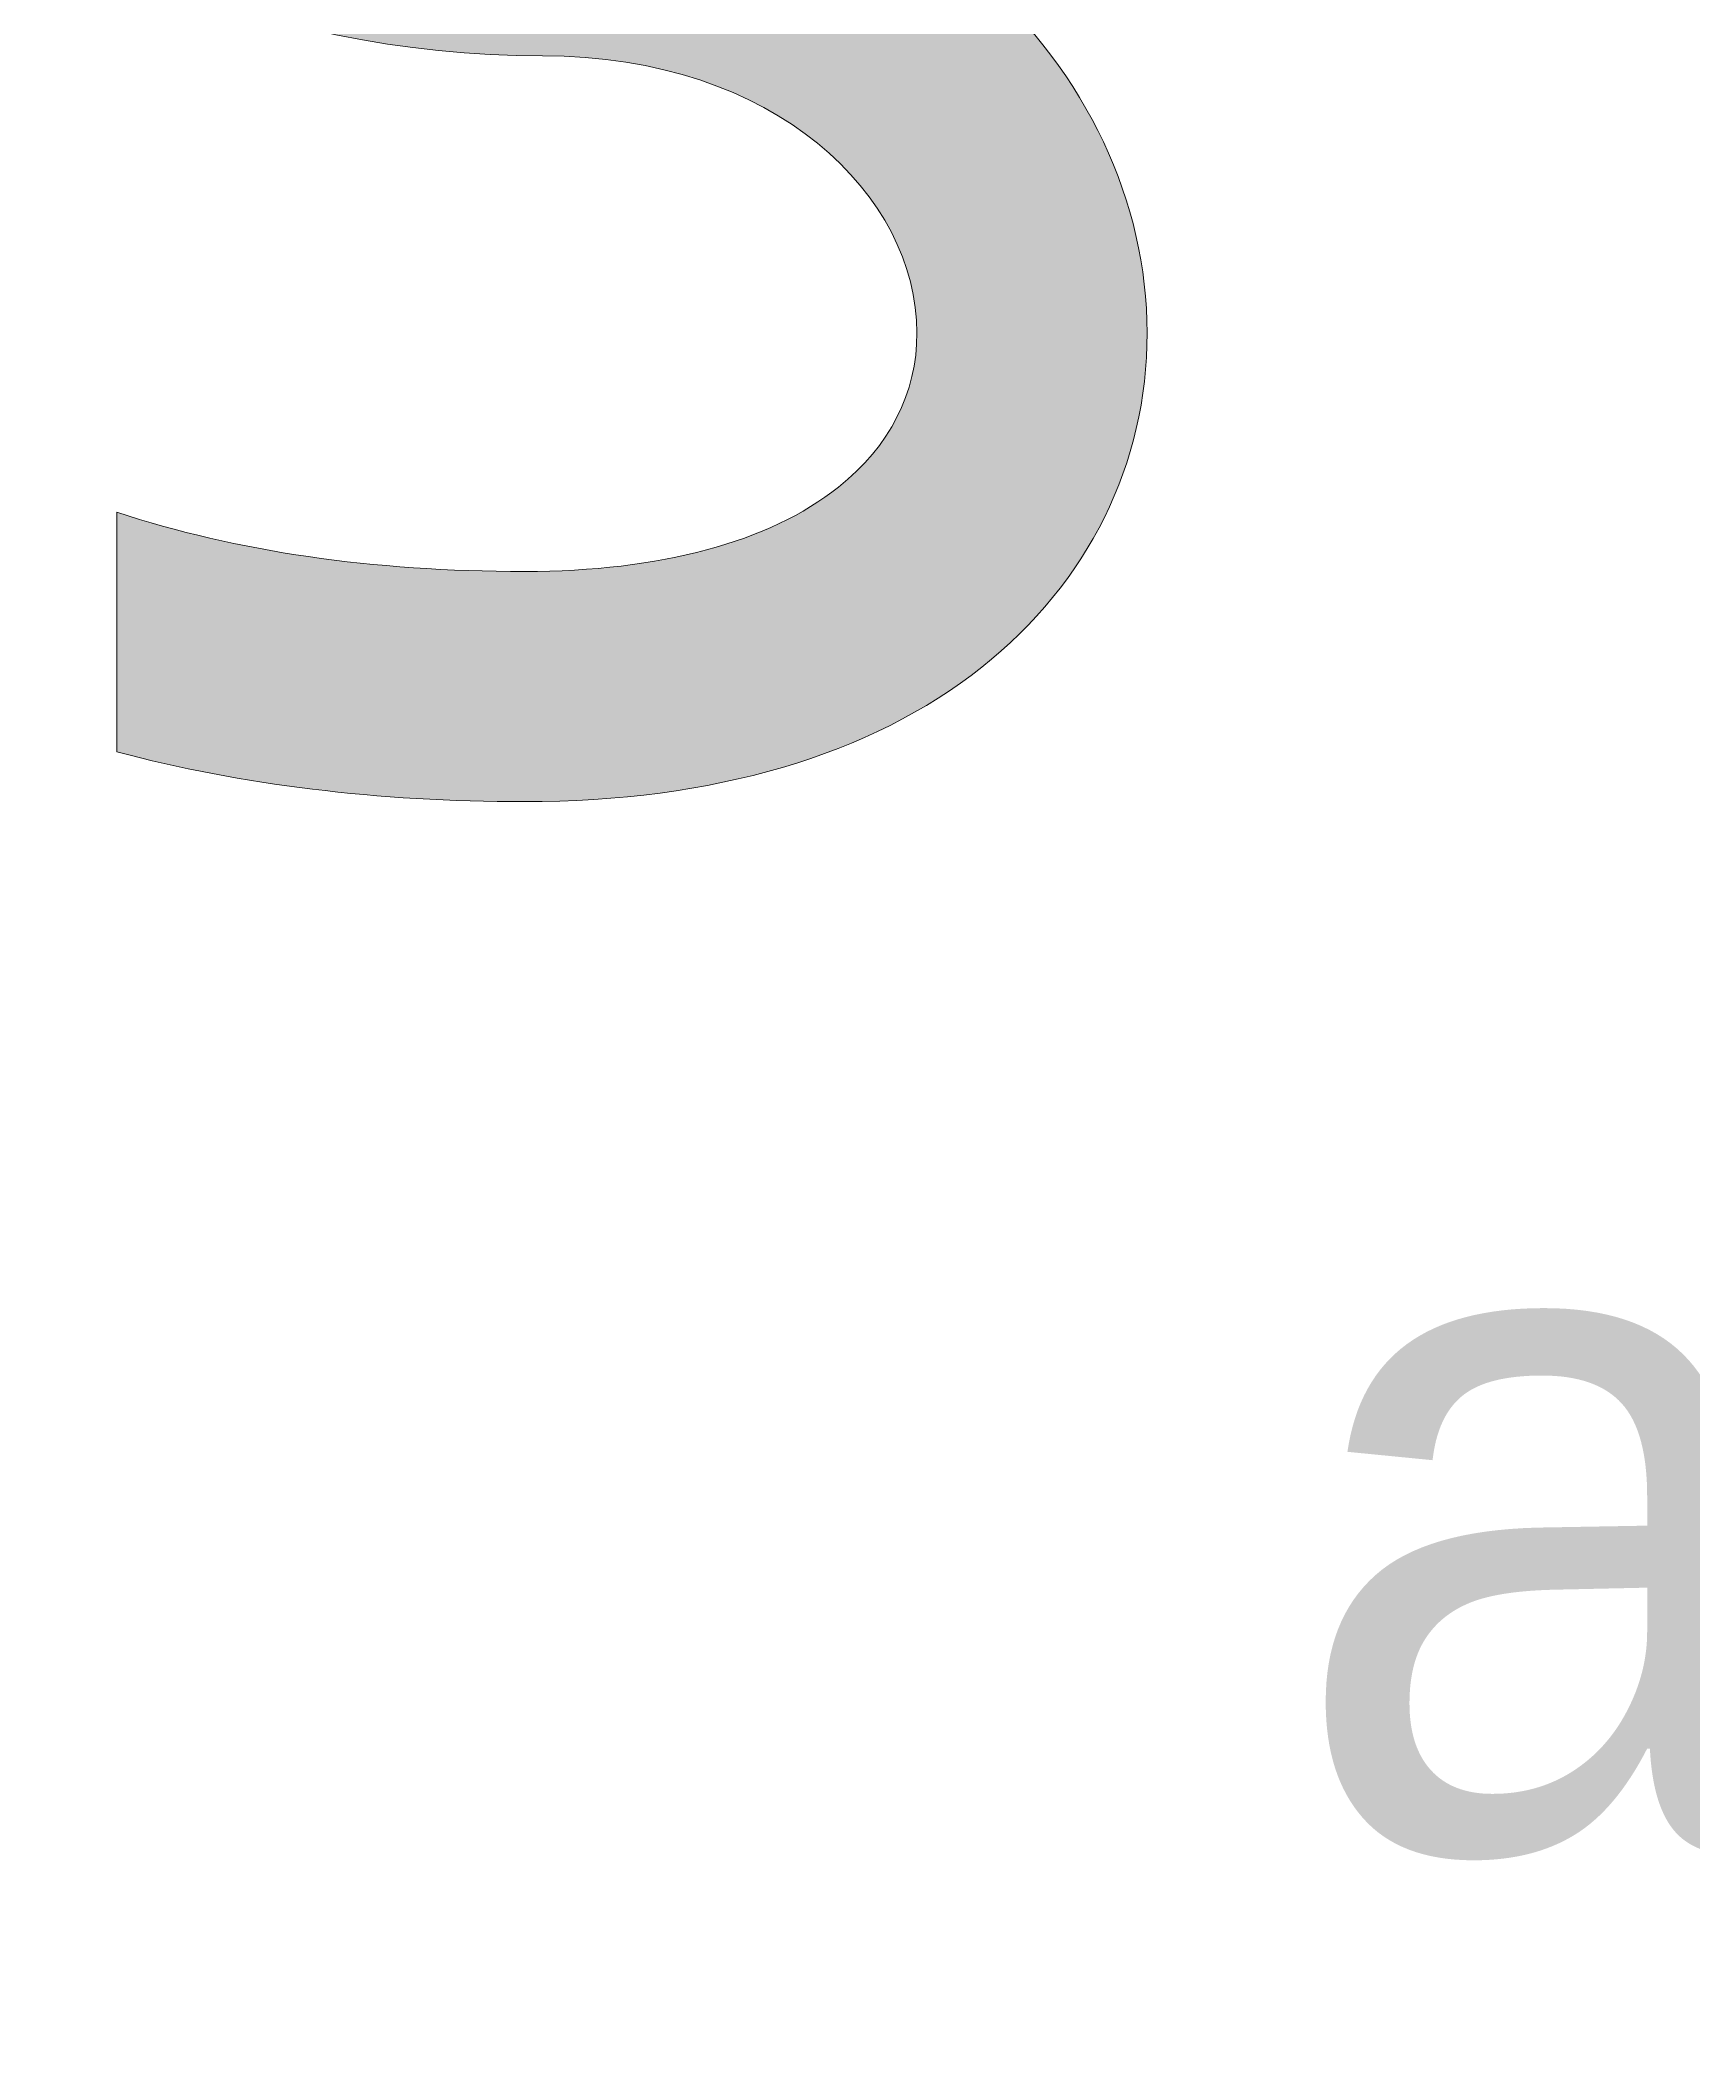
# Model space of a CAD drawing. Extents: x 198 to 882, y -171 to -47.
# Drawn here: x 369.1 to 419.7, y -170.8 to -108.9 of the extents above; entities that cross this region are included whole.
import ezdxf

# ---------------------------------------------------------------- set-up
doc = ezdxf.new("R2010")
doc.units = 0
doc.header["$MEASUREMENT"] = 0
doc.layers.add('Camada 1', color=7, linetype='Continuous', lineweight=0)

# ---------------------------------------------------------------- blocks, each defined once
blk = doc.blocks.new('Block_2')
at = {"layer": 'Camada 1', "true_color": 0x151515, "transparency": 33554687}
h = blk.add_hatch(color=250, dxfattribs=at)
h.dxf.hatch_style = 2
edge = h.paths.add_edge_path()
edge.add_spline(control_points=[(384.437, -102.348), (371.143, -102.348), (360.327, -91.532), (360.327, -78.238), (360.327, -64.943), (371.143, -54.127), (384.437, -54.127), (397.732, -54.127), (408.548, -64.943), (408.548, -78.238), (408.548, -91.532), (397.732, -102.348), (384.437, -102.348)], knot_values=[0, 0, 0, 0, 1, 1, 1, 2, 2, 2, 3, 3, 3, 4, 4, 4, 4], degree=3, periodic=0)
edge = h.paths.add_edge_path()
edge.add_spline(control_points=[(415.598, -78.238), (415.598, -61.055), (401.619, -47.077), (384.437, -47.077), (367.255, -47.077), (353.276, -61.055), (353.276, -78.238), (353.276, -95.42), (367.255, -109.399), (384.437, -109.399), (391.619, -109.399), (395.911, -113.715), (395.911, -117.889), (395.911, -119.727), (395.08, -121.359), (393.507, -122.609), (391.381, -124.299), (388.058, -125.193), (383.898, -125.193), (379.213, -125.193), (375.08, -124.587), (371.408, -123.38), (371.408, -123.38), (371.408, -130.722), (371.408, -130.722), (375.223, -131.73), (379.389, -132.244), (383.898, -132.244), (389.668, -132.244), (394.508, -130.821), (397.895, -128.128), (401.163, -125.531), (402.962, -121.895), (402.962, -117.889), (402.962, -113.883), (401.095, -109.908), (397.839, -107.027), (397.68, -106.887), (397.512, -106.744), (397.337, -106.601), (408.1, -101.687), (415.598, -90.822), (415.598, -78.238)], knot_values=[0, 0, 0, 0, 1, 1, 1, 2, 2, 2, 3, 3, 3, 4, 4, 4, 5, 5, 5, 6, 6, 6, 7, 7, 7, 8, 8, 8, 9, 9, 9, 10, 10, 10, 11, 11, 11, 12, 12, 12, 13, 13, 13, 14, 14, 14, 14], degree=3, periodic=0)
at = {"layer": 'Camada 1'}
blk.add_open_spline([(415.598, -78.238), (415.598, -61.055), (401.619, -47.077), (384.437, -47.077), (367.255, -47.077), (353.276, -61.055), (353.276, -78.238), (353.276, -95.42), (367.255, -109.399), (384.437, -109.399), (391.619, -109.399), (395.911, -113.715), (395.911, -117.889), (395.911, -119.727), (395.08, -121.359), (393.507, -122.609), (391.381, -124.299), (388.058, -125.193), (383.898, -125.193), (379.213, -125.193), (375.08, -124.587), (371.408, -123.38), (371.408, -123.38), (371.408, -130.722), (371.408, -130.722), (375.223, -131.73), (379.389, -132.244), (383.898, -132.244), (389.668, -132.244), (394.508, -130.821), (397.895, -128.128), (401.163, -125.531), (402.962, -121.895), (402.962, -117.889), (402.962, -113.883), (401.095, -109.908), (397.839, -107.027), (397.68, -106.887), (397.512, -106.744), (397.337, -106.601), (408.1, -101.687), (415.598, -90.822), (415.598, -78.238)], degree=3, knots=[0, 0, 0, 0, 1, 1, 1, 2, 2, 2, 3, 3, 3, 4, 4, 4, 5, 5, 5, 6, 6, 6, 7, 7, 7, 8, 8, 8, 9, 9, 9, 10, 10, 10, 11, 11, 11, 12, 12, 12, 13, 13, 13, 14, 14, 14, 14], dxfattribs=at)
blk = doc.blocks.new('Block_0')
at = {"layer": 'Camada 1'}
blk.add_blockref('Block_2', (0, 0), dxfattribs=at)
at = {"layer": 'Camada 1', "insert": (407.225, -170.776), "char_height": 0.2, "attachment_point": 7}
blk.add_mtext('\\C250;\\c2105123;\\FManrope Regular|b0|i0|c1;\\H21.240000;\\W1.000000;arquitetura e interiores', dxfattribs=at)

msp = doc.modelspace()

# ---------------------------------------------------------------- block references
at = {"layer": 'Camada 1'}
msp.add_blockref('Block_0', (0, 0), dxfattribs=at)

doc.saveas('drawing.dxf')
